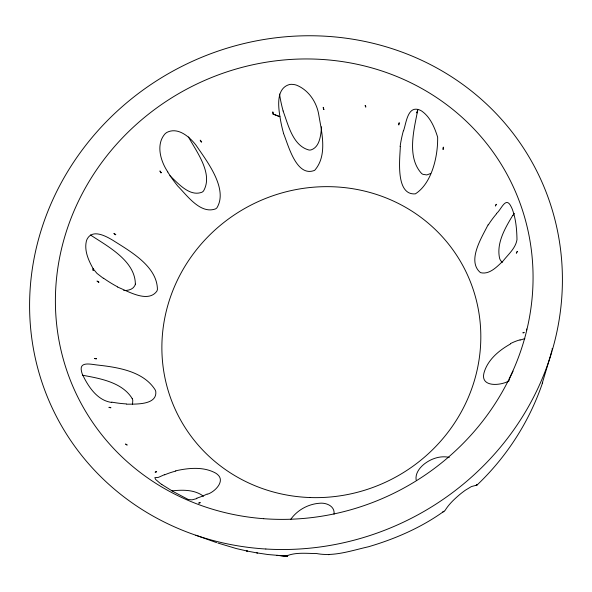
<?xml version="1.0" encoding="UTF-8"?>
<svg xmlns="http://www.w3.org/2000/svg" width="592" height="592" viewBox="0 0 592 592"><rect width="100%" height="100%" fill="white"/><g stroke="black" fill="none" stroke-linecap="round" stroke-linejoin="round"><path stroke-width="0.89" d="M334.051 514.248C335.124 506.019 326.096 502.416 319.303 503.274C308.003 504.147 297.051 510.215 290.613 519.561M321.619 126.777C320.753 134.591 320.131 146.72 311.244 149.85A5.358 3.744 1.7 0 1 309.113 150.05C292.751 145.876 288.208 124.623 283.094 110.993M400.318 146.661C400.037 157.376 394.953 195.493 415.355 193.865C432.019 183.231 438.058 155.866 437.636 137.152C434.646 127.591 430.414 117.297 421.985 111.252A6.438 2.509 35.6 0 0 419.78 110.045C407.607 104.984 406.26 123.158 403.537 130.795M552.21 348.51L552.047 349.332M135.353 284.116C135.213 260.709 107.374 246.205 90.465 234.987M551.722 350.812L551.411 352.173M551.3 352.625L550.871 354.364M93.092 268.583L93.136 270.381L93.092 268.583C88.571 260.51 84.197 250.86 86.314 241.395A6.364 2.819 -77 0 1 87.179 239.042C92.544 228.875 105.568 235.919 112.924 240.33C130.011 251.245 157.146 266.148 157.428 289.436A5.454 3.389 -81 0 1 156.791 291.279C147.778 303.363 127.842 291.079 117.682 287.113M417.804 109.823C414.082 129.219 406.43 157.213 421.682 173.582A5.454 3.263 40.4 0 0 423.028 174.344L426.825 174.929L430.717 173.493M287.756 555.318L287.238 556.154L276.975 555.392L287.201 556.177L287.312 555.629C296.481 552.144 306.908 553.527 316.602 553.542C334.11 556.88 351.522 550.545 368.461 546.764C395.597 538.801 422.214 527.176 445.043 510.482C448.847 504.273 454.205 499.219 459.718 494.549A7.171 0.525 -39.1 0 1 461.989 492.722L464.439 490.879A12.203 0.903 -39.1 0 1 465.312 490.25L471.365 486.58L476.856 485.1M550.752 354.852L542.257 383.216M132.519 404.44L132.786 400.421A5.602 2.842 62.9 0 0 132.186 398.534M542.701 382.343C529.588 421.356 506.678 456.95 476.819 485.255M417.612 110.593L416.531 112.68L417.02 112.887M488.104 224.716C482.362 236.571 466.37 260.828 480.467 272.638C489.547 274.977 497.169 266.511 503.133 260.924C508.232 254.39 515.639 248.255 516.986 239.649C516.786 229.43 515.935 218.944 512.317 209.287A6.697 1.354 69.9 0 0 511.259 206.926C505.783 195.316 501.38 209.709 496.459 213.527M513.049 371.132L509.83 377.896A5.868 1.746 -71.7 0 0 509.601 378.71M512.842 215.244C505.302 227.772 496.259 242.92 499.574 258.193A5.676 2.546 75.1 0 0 500.432 260.221L502.305 262.522M476.36 485.27L477.093 484.559L476.205 485.248M524.86 338.602L520.065 340.104M207.54 494.194C214.926 491.871 225.885 480.822 217.16 474.192A5.787 1.85 29.6 0 0 215.488 473.023C203.419 466.415 188.493 467.954 175.587 470.847M510.563 343.93C499.071 350.301 487.475 359.914 483.938 373.115C480.297 387.671 501.172 385.695 509.15 380.789M329.5 554.445L328.471 554.711M164.435 474.688L158.449 477.359L154.815 477.663L155.674 479.49L159.862 483.094A6.867 0.525 34.1 0 0 161.823 484.5M444.037 511.621L442.749 511.917M196.892 498.568L192.008 499.855L188.286 499.522L172.945 491.419L161.831 484.5M273.415 113.953L272.801 111.866L273.016 114.041L279.957 116.713A260.835 187.457 -20.3 0 0 283.612 133.489M171.969 490.857C181.463 489.865 191.956 489.532 200.577 494.313A5.816 2.028 29.5 0 1 202.124 495.363L203.33 496.444M123.721 290.524C127.791 290.635 132.934 289.658 134.843 285.573A5.395 3.478 -81.2 0 0 135.361 284.116M126.584 404.195C135.006 404.01 156.91 405.335 155.807 391.837A5.609 2.701 63.1 0 0 155.23 389.965C143.53 371.169 117.586 367.262 97.391 365.027C91.131 364.391 78.721 360.95 81.563 371.591A6.601 1.806 68.2 0 0 82.266 374.026C88.053 386.376 97.236 400.592 111.784 402.449M287.238 556.154L267.939 554.534L256.647 552.854M82.399 375.21C99.819 378.443 122.078 382.136 132.179 398.534M246.857 551.004L247.493 551.115L236.341 548.569L217.856 543.034M246.435 550.923L257.661 553.039M449.269 457.394C440.833 455.492 431.945 458.341 425.108 463.381A5.935 1.08 -38 0 0 423.413 464.727C419.018 468.479 415.17 473.94 416.146 479.994M195.841 535.242L216.642 542.642M273.016 114.041L279.957 116.713C278.203 106.005 276.212 88.312 289.37 84.552A6.268 3.212 -0.9 0 1 291.893 84.33L294.52 84.634A10.397 5.276 -0.8 0 1 295.164 84.789A12.454 6.297 -0.7 0 1 296.681 85.233C308.58 90.088 316.609 102.039 318.725 114.508C321.656 132.157 327.82 155.407 314.67 170.333C296.289 177.829 288.186 144.522 283.546 133.511M103.437 278.403L96.977 273.393L93.44 269.153M169.86 175.713C177.97 183.076 189.492 197.047 201.99 192.208A5.335 3.818 -40.7 0 0 203.515 190.987C213.534 173.715 196.418 151.611 188.463 136.944M167.802 171.924C160.602 161.305 155.607 144.492 165.013 133.866A6.238 3.323 -39.5 0 1 167.033 132.334C178.066 126.821 189.61 136.841 196.085 145.306C206.297 160.462 228.542 188.574 216.938 207.799A5.365 3.737 -40.7 0 1 215.547 208.887C200.34 214.526 186.828 195.123 177.785 186.095A248.684 172.131 -61.6 0 1 167.743 171.991M279.528 94.017L279.927 96.511A260.376 190.765 -20.7 0 0 283.131 110.978M510.585 343.545A302.216 104.91 -82.1 0 1 520.087 339.83M488.282 224.953A294.143 152.869 61.6 0 1 496.599 213.727M512.983 215.421A295.645 159.929 61.5 0 1 514.352 213.423M400.118 146.601A277.877 183.439 21.8 0 1 403.381 130.743M126.429 403.914A250.386 113.301 50 0 1 111.614 402.094M207.148 494.017A263.899 81.962 19.2 0 1 196.374 498.316M164.62 474.873A300.551 122.603 40.7 0 1 175.809 471.091M509.342 379.916A5.868 1.746 -71.7 0 1 509.416 379.509M117.704 286.92A244.896 145.306 82 0 1 103.482 278.159M523.113 332.63L523.069 333.059L524.231 332.364L523.113 332.63M443.312 147.23L443.097 149.399L443.312 147.23M399.156 122.855L398.927 124.912L398.549 124.771L399.156 122.855M526.702 329.167L526.421 330.025L526.702 329.167M98.82 282.044L98.738 282.436L96.999 281.052L98.82 282.044M115.729 234.447L115.544 234.809L113.864 233.514L115.729 234.447M496.303 204.321L495.378 205.883L496.303 204.321M517.327 251.408L516.35 253.065L517.327 251.408M161.261 172.649L160.972 172.931L159.899 170.947L161.261 172.649M201.65 141.873L201.302 142.073L200.214 140.178L201.65 141.873M156.332 471.572L155.126 472.187L156.636 471.861L156.332 471.572M199.874 502.571L198.66 503.126L200.266 502.763L199.874 502.571M96.267 358.582L94.446 358.508L96.318 358.981L96.267 358.582M323.905 109.49L323.506 109.468L323.225 107.337L323.905 109.49M110.689 407.466L108.891 407.333L110.859 407.844L110.689 407.466M365.553 105.65L365.042 105.546L365.797 107.137L365.553 105.65M127.043 444.984L125.674 444.089L127.043 444.984M309.927 497.539A160.861 154.061 -27.1 0 0 464.809 269.382A160.861 154.061 -27.1 0 0 189.299 259.525A160.861 154.061 -27.1 0 0 309.927 497.539M263.684 518.696A241.817 227.076 -27.1 0 0 514.64 189.788A241.817 227.076 -27.1 0 0 104.362 159.019A241.817 227.076 -27.1 0 0 263.684 518.696M265.845 549.013A269.708 253.42 -27.1 0 0 540.318 178.444A269.708 253.42 -27.1 0 0 81.851 150.449A269.708 253.42 -27.1 0 0 265.845 549.013"/></g></svg>
